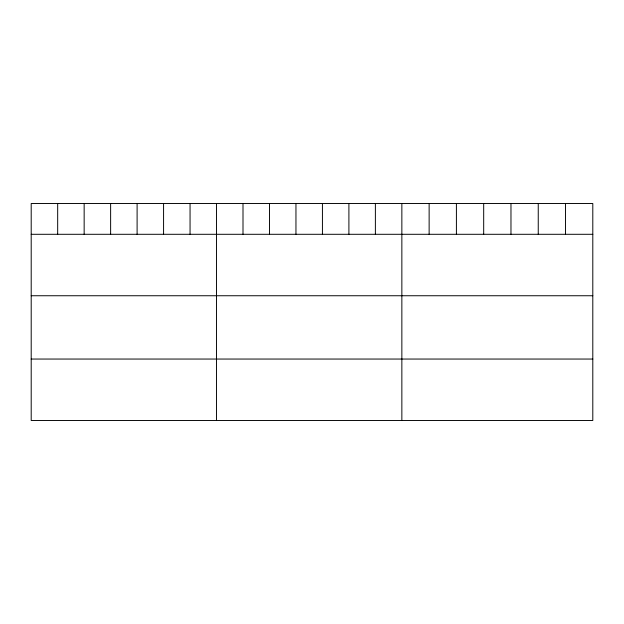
<?xml version="1.0" encoding="UTF-8"?>
<svg xmlns="http://www.w3.org/2000/svg" width="624" height="624" viewBox="0 0 624 624"><rect width="100%" height="100%" fill="white"/><g stroke="black" fill="none" stroke-linecap="round" stroke-linejoin="round"><path stroke-width="0.94" d="M592.8 234.296L592.8 420.498L31.2 420.498L31.2 203.502L592.8 203.502L592.8 234.296L31.2 234.296M31.2 295.745L592.8 295.745M31.2 359.05L592.8 359.05M565.523 203.502L565.523 234.296M538.247 203.502L538.247 234.296M510.97 203.502L510.97 234.296M483.686 203.502L483.686 234.296M456.409 203.502L456.409 234.296M429.133 203.502L429.133 234.296M401.856 203.502L401.856 420.498M375.383 203.502L375.383 234.296M348.902 203.502L348.902 234.296M322.429 203.502L322.429 234.296M295.955 203.502L295.955 234.296M269.482 203.502L269.482 234.296M243.001 203.502L243.001 234.296M216.528 203.502L216.528 420.498M190.055 203.502L190.055 234.296M163.574 203.502L163.574 234.296M137.101 203.502L137.101 234.296M110.627 203.502L110.627 234.296M84.154 203.502L84.154 234.296M57.673 203.502L57.673 234.296"/></g></svg>
